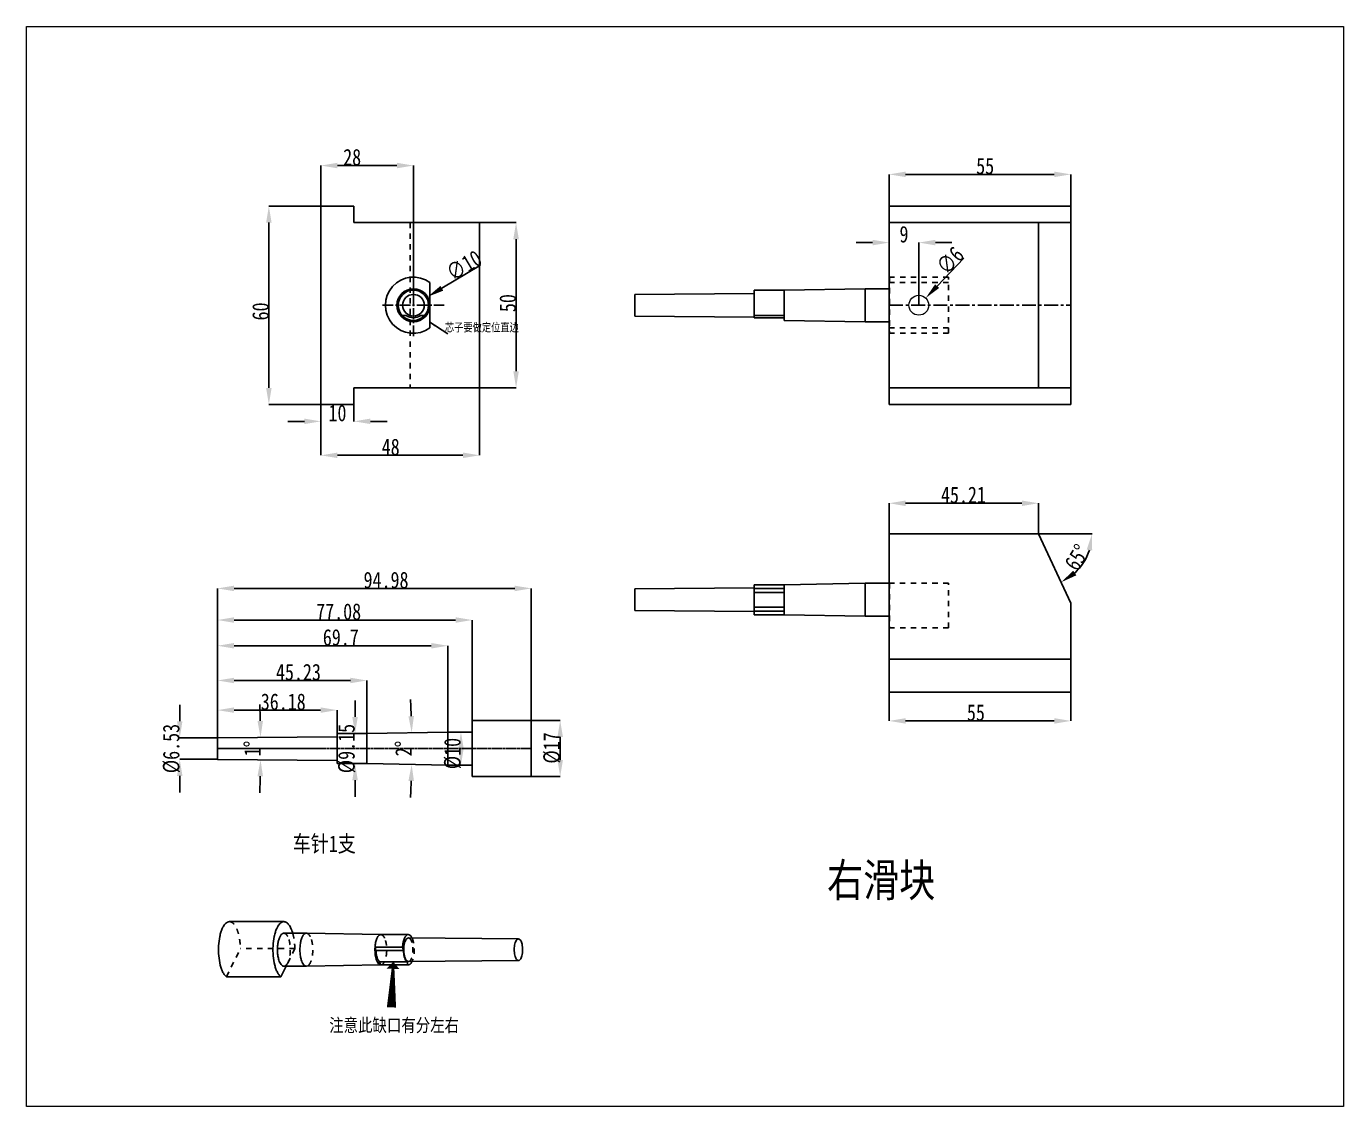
# Model space of a CAD drawing. Header units: millimetres. Extents: x 583 to 1942, y -5112 to 253.
# Drawn here: x 1007.7 to 1406.5, y -2519.5 to -2192.5 of the extents above; entities that cross this region are included whole.
import ezdxf

# ---------------------------------------------------------------- set-up
doc = ezdxf.new("R2010")
doc.units = ezdxf.units.MM
doc.header["$LTSCALE"] = 16.335
doc.header["$PDMODE"] = 3
doc.header["$PDSIZE"] = 0.3125
doc.linetypes.add('CENTER', pattern=[0.6, 0.375, -0.075, 0.075, -0.075])
doc.linetypes.add('HIDDEN', pattern=[0.2, 0.1, -0.1])
doc.layers.get('0').update_dxf_attribs({"linetype": 'CONTINUOUS'})
doc.layers.get('Defpoints').update_dxf_attribs({"linetype": 'CONTINUOUS'})
doc.layers.add('DEFAULT_2', color=8, linetype='HIDDEN')
doc.layers.add('dim', color=82, linetype='CONTINUOUS', lineweight=9)
doc.layers.add('epin', color=13, linetype='CONTINUOUS', lineweight=9)
doc.styles.get("Standard").update_dxf_attribs({"font": 'txt', "width": 0.8})
doc.dimstyles.new('副本 11', dxfattribs={"dimtxt": 2.5, "dimasz": 2.5, "dimexe": 1.25, "dimexo": 0.625, "dimtad": 1, "dimdsep": 46, "dimtxsty": 'Standard', "dimcen": 2.5, "dimadec": 0, "dimazin": 0, "dimtfac": 1, "dimtmove": 0, "dimatfit": 3, "dimfxl": 0, "dimarcsym": 0})

# ---------------------------------------------------------------- blocks, each defined once
blk = doc.blocks.new('*D332')
at = {"layer": 'Defpoints', "color": 0}
for p in [(1279.98, -2274.77), (1275.83, -2279.1)]:
    blk.add_point(p, dxfattribs=at)
at = {"layer": 'epin', "color": 4, "lineweight": -2}
blk.add_line((1291.51, -2262.73), (1283.44, -2271.16), dxfattribs=at)
at = {"layer": 'epin', "color": 4}
blk.add_solid([(1282.84, -2270.58), (1284.04, -2271.73), (1279.98, -2274.77)], dxfattribs=at)
at = {"layer": 'epin', "color": 6, "insert": (1287.39, -2263.41), "char_height": 5, "attachment_point": 5, "rotation": 46.2524}
blk.add_mtext('∅6', dxfattribs=at)
blk = doc.blocks.new('*D333')
at = {"layer": 'Defpoints', "color": 0}
for p in [(1268.91, -2257.97), (1268.91, -2262.62), (1277.91, -2276.94)]:
    blk.add_point(p, dxfattribs=at)
at = {"layer": 'epin', "color": 4, "lineweight": -2}
for p, q in [((1263.91, -2257.97), (1258.91, -2257.97)), ((1268.91, -2262.62), (1268.91, -2257.97)), ((1277.91, -2276.94), (1277.91, -2257.97)), ((1282.91, -2257.97), (1287.91, -2257.97))]:
    blk.add_line(p, q, dxfattribs=at)
at = {"layer": 'epin', "color": 4}
for points in [[(1263.91, -2257.13), (1263.91, -2258.8), (1268.91, -2257.97)], [(1282.91, -2257.13), (1282.91, -2258.8), (1277.91, -2257.97)]]:
    blk.add_solid(points, dxfattribs=at)
at = {"layer": 'epin', "color": 6, "insert": (1273.41, -2255.47), "char_height": 5, "attachment_point": 5}
blk.add_mtext('9', dxfattribs=at)
blk = doc.blocks.new('*D334')
at = {"layer": 'Defpoints', "color": 0}
for p in [(1323.91, -2237.33), (1323.91, -2246.94), (1268.91, -2251.94)]:
    blk.add_point(p, dxfattribs=at)
at = {"layer": 'epin', "color": 4, "lineweight": -2}
for p, q in [((1268.91, -2251.94), (1268.91, -2237.33)), ((1273.91, -2237.33), (1318.91, -2237.33)), ((1323.91, -2246.94), (1323.91, -2237.33))]:
    blk.add_line(p, q, dxfattribs=at)
at = {"layer": 'epin', "color": 4}
for points in [[(1273.91, -2236.49), (1273.91, -2238.16), (1268.91, -2237.33)], [(1318.91, -2236.49), (1318.91, -2238.16), (1323.91, -2237.33)]]:
    blk.add_solid(points, dxfattribs=at)
at = {"layer": 'epin', "color": 6, "insert": (1297.99, -2234.83), "char_height": 5, "attachment_point": 5}
blk.add_mtext('55', dxfattribs=at)
blk = doc.blocks.new('*D335')
at = {"layer": 'Defpoints', "color": 0}
for p in [(1144.91, -2251.94), (1144.91, -2301.94), (1155.98, -2301.94)]:
    blk.add_point(p, dxfattribs=at)
at = {"layer": 'epin', "color": 4, "lineweight": -2}
for p, q in [((1144.91, -2251.94), (1155.98, -2251.94)), ((1155.98, -2256.94), (1155.98, -2296.94)), ((1144.91, -2301.94), (1155.98, -2301.94))]:
    blk.add_line(p, q, dxfattribs=at)
at = {"layer": 'epin', "color": 4}
for points in [[(1155.15, -2256.94), (1156.82, -2256.94), (1155.98, -2251.94)], [(1155.15, -2296.94), (1156.82, -2296.94), (1155.98, -2301.94)]]:
    blk.add_solid(points, dxfattribs=at)
at = {"layer": 'epin', "color": 6, "insert": (1153.48, -2276.29), "char_height": 5, "attachment_point": 5, "rotation": 90}
blk.add_mtext('50', dxfattribs=at)
blk = doc.blocks.new('*D336')
at = {"layer": 'Defpoints', "color": 0}
for p in [(1096.91, -2246.94), (1081.15, -2306.94), (1096.91, -2306.94)]:
    blk.add_point(p, dxfattribs=at)
at = {"layer": 'epin', "color": 4, "lineweight": -2}
for p, q in [((1096.91, -2246.94), (1081.15, -2246.94)), ((1081.15, -2251.94), (1081.15, -2301.94)), ((1096.91, -2306.94), (1081.15, -2306.94))]:
    blk.add_line(p, q, dxfattribs=at)
at = {"layer": 'epin', "color": 4}
for points in [[(1080.31, -2251.94), (1081.98, -2251.94), (1081.15, -2246.94)], [(1080.31, -2301.94), (1081.98, -2301.94), (1081.15, -2306.94)]]:
    blk.add_solid(points, dxfattribs=at)
at = {"layer": 'epin', "color": 6, "insert": (1078.65, -2278.81), "char_height": 5, "attachment_point": 5, "rotation": 90}
blk.add_mtext('60', dxfattribs=at)
blk = doc.blocks.new('*D337')
at = {"layer": 'Defpoints', "color": 0}
for p in [(1096.91, -2234.66), (1096.91, -2258.9), (1124.91, -2276.94)]:
    blk.add_point(p, dxfattribs=at)
at = {"layer": 'epin', "color": 4, "lineweight": -2}
for p, q in [((1096.91, -2258.9), (1096.91, -2234.66)), ((1119.91, -2234.66), (1101.91, -2234.66)), ((1124.91, -2276.94), (1124.91, -2234.66))]:
    blk.add_line(p, q, dxfattribs=at)
at = {"layer": 'epin', "color": 4}
for points in [[(1101.91, -2233.82), (1101.91, -2235.49), (1096.91, -2234.66)], [(1119.91, -2233.82), (1119.91, -2235.49), (1124.91, -2234.66)]]:
    blk.add_solid(points, dxfattribs=at)
at = {"layer": 'epin', "color": 6, "insert": (1106.36, -2232.16), "char_height": 5, "attachment_point": 5}
blk.add_mtext('28', dxfattribs=at)
blk = doc.blocks.new('*D338')
at = {"layer": 'Defpoints', "color": 0}
for p in [(1096.91, -2305.23), (1106.91, -2306.94), (1106.91, -2312.08)]:
    blk.add_point(p, dxfattribs=at)
at = {"layer": 'epin', "color": 4, "lineweight": -2}
for p, q in [((1096.91, -2305.23), (1096.91, -2312.08)), ((1106.91, -2306.94), (1106.91, -2312.08)), ((1091.91, -2312.08), (1086.91, -2312.08)), ((1111.91, -2312.08), (1116.91, -2312.08))]:
    blk.add_line(p, q, dxfattribs=at)
at = {"layer": 'epin', "color": 4}
for points in [[(1091.91, -2311.25), (1091.91, -2312.91), (1096.91, -2312.08)], [(1111.91, -2311.25), (1111.91, -2312.91), (1106.91, -2312.08)]]:
    blk.add_solid(points, dxfattribs=at)
at = {"layer": 'epin', "color": 6, "insert": (1101.91, -2309.58), "char_height": 5, "attachment_point": 5}
blk.add_mtext('10', dxfattribs=at)
blk = doc.blocks.new('*D339')
at = {"layer": 'Defpoints', "color": 0}
for p in [(1144.91, -2297.59), (1096.91, -2302.73), (1144.91, -2322.36)]:
    blk.add_point(p, dxfattribs=at)
at = {"layer": 'epin', "color": 4, "lineweight": -2}
for p, q in [((1144.91, -2297.59), (1144.91, -2322.36)), ((1096.91, -2302.73), (1096.91, -2322.36)), ((1101.91, -2322.36), (1139.91, -2322.36))]:
    blk.add_line(p, q, dxfattribs=at)
at = {"layer": 'epin', "color": 4}
for points in [[(1101.91, -2321.53), (1101.91, -2323.19), (1096.91, -2322.36)], [(1139.91, -2321.53), (1139.91, -2323.19), (1144.91, -2322.36)]]:
    blk.add_solid(points, dxfattribs=at)
at = {"layer": 'epin', "color": 6, "insert": (1118.03, -2319.86), "char_height": 5, "attachment_point": 5}
blk.add_mtext('48', dxfattribs=at)
blk = doc.blocks.new('*D340')
at = {"layer": 'Defpoints', "color": 0}
for p in [(1129.21, -2274.38), (1120.62, -2279.5)]:
    blk.add_point(p, dxfattribs=at)
at = {"layer": 'epin', "color": 4, "lineweight": -2}
blk.add_line((1145.24, -2264.81), (1133.5, -2271.81), dxfattribs=at)
at = {"layer": 'epin', "color": 4}
blk.add_solid([(1133.07, -2271.1), (1133.93, -2272.53), (1129.21, -2274.38)], dxfattribs=at)
at = {"layer": 'epin', "color": 6, "insert": (1140.24, -2264.89), "char_height": 5, "attachment_point": 5, "rotation": 30.8077}
blk.add_mtext('∅10', dxfattribs=at)
blk = doc.blocks.new('*D341')
at = {"layer": 'Defpoints', "color": 0}
for p in [(1268.91, -2336.87), (1268.91, -2346.09), (1314.11, -2346.09)]:
    blk.add_point(p, dxfattribs=at)
at = {"layer": 'epin', "color": 4, "lineweight": -2}
for p, q in [((1268.91, -2346.09), (1268.91, -2336.87)), ((1309.11, -2336.87), (1273.91, -2336.87)), ((1314.11, -2346.09), (1314.11, -2336.87))]:
    blk.add_line(p, q, dxfattribs=at)
at = {"layer": 'epin', "color": 4}
for points in [[(1273.91, -2336.04), (1273.91, -2337.71), (1268.91, -2336.87)], [(1309.11, -2336.04), (1309.11, -2337.71), (1314.11, -2336.87)]]:
    blk.add_solid(points, dxfattribs=at)
at = {"layer": 'epin', "color": 6, "insert": (1291.41, -2334.37), "char_height": 5, "attachment_point": 5}
blk.add_mtext('45.21', dxfattribs=at)
blk = doc.blocks.new('*D342')
at = {"layer": 'Defpoints', "color": 0}
for p in [(1268.91, -2394.09), (1323.91, -2394.09), (1268.91, -2402.75)]:
    blk.add_point(p, dxfattribs=at)
at = {"layer": 'epin', "color": 4, "lineweight": -2}
for p, q in [((1268.91, -2394.09), (1268.91, -2402.75)), ((1323.91, -2394.09), (1323.91, -2402.75)), ((1318.91, -2402.75), (1273.91, -2402.75))]:
    blk.add_line(p, q, dxfattribs=at)
at = {"layer": 'epin', "color": 4}
for points in [[(1273.91, -2401.91), (1273.91, -2403.58), (1268.91, -2402.75)], [(1318.91, -2401.91), (1318.91, -2403.58), (1323.91, -2402.75)]]:
    blk.add_solid(points, dxfattribs=at)
at = {"layer": 'epin', "color": 6, "insert": (1295.18, -2400.25), "char_height": 5, "attachment_point": 5}
blk.add_mtext('55', dxfattribs=at)
blk = doc.blocks.new('*D343')
at = {"layer": 'Defpoints', "color": 0}
for p in [(1268.91, -2346.09), (1314.11, -2346.09), (1314.11, -2346.09), (1325.91, -2357.21), (1323.91, -2367.09)]:
    blk.add_point(p, dxfattribs=at)
at = {"layer": 'epin', "color": 4, "lineweight": -2}
blk.add_line((1314.11, -2346.09), (1330.33, -2346.09), dxfattribs=at)
blk.add_arc((1314.11, -2346.09), 16.21, 312.7415, 342.2585, dxfattribs=at)
at = {"layer": 'epin', "color": 4}
for points in [[(1328.73, -2350.9), (1330.38, -2351.15), (1330.33, -2346.09)], [(1325.58, -2358.68), (1324.65, -2357.3), (1320.97, -2360.78)]]:
    blk.add_solid(points, dxfattribs=at)
at = {"layer": 'epin', "color": 6, "insert": (1325.79, -2353.27), "char_height": 5, "attachment_point": 5, "rotation": 58.4128}
blk.add_mtext('65°', dxfattribs=at)
blk = doc.blocks.new('*D344')
at = {"layer": 'Defpoints', "color": 0}
for p in [(1065.61, -2407.84), (1054.17, -2414.37), (1065.55, -2414.37)]:
    blk.add_point(p, dxfattribs=at)
at = {"layer": 'epin', "color": 4, "lineweight": -2}
for p, q in [((1054.17, -2402.84), (1054.17, -2397.84)), ((1065.61, -2407.84), (1054.17, -2407.84)), ((1065.55, -2414.37), (1054.17, -2414.37)), ((1054.17, -2419.37), (1054.17, -2424.37))]:
    blk.add_line(p, q, dxfattribs=at)
at = {"layer": 'epin', "color": 4}
for points in [[(1053.34, -2402.84), (1055, -2402.84), (1054.17, -2407.84)], [(1053.34, -2419.37), (1055, -2419.37), (1054.17, -2414.37)]]:
    blk.add_solid(points, dxfattribs=at)
at = {"layer": 'epin', "color": 6, "insert": (1051.67, -2411.11), "char_height": 5, "attachment_point": 5, "rotation": 90}
blk.add_mtext('%%c6.53', dxfattribs=at)
blk = doc.blocks.new('*D345')
at = {"layer": 'Defpoints', "color": 0}
for p in [(1101.79, -2399.48), (1065.61, -2411.11), (1101.79, -2409.27)]:
    blk.add_point(p, dxfattribs=at)
at = {"layer": 'epin', "color": 4, "lineweight": -2}
for p, q in [((1065.61, -2411.11), (1065.61, -2399.48)), ((1070.61, -2399.48), (1096.79, -2399.48)), ((1101.79, -2409.27), (1101.79, -2399.48))]:
    blk.add_line(p, q, dxfattribs=at)
at = {"layer": 'epin', "color": 4}
for points in [[(1070.61, -2398.65), (1070.61, -2400.31), (1065.61, -2399.48)], [(1096.79, -2398.65), (1096.79, -2400.31), (1101.79, -2399.48)]]:
    blk.add_solid(points, dxfattribs=at)
at = {"layer": 'epin', "color": 6, "insert": (1085.5, -2396.98), "char_height": 5, "attachment_point": 5}
blk.add_mtext('36.18', dxfattribs=at)
blk = doc.blocks.new('*D346')
at = {"layer": 'Defpoints', "color": 0}
for p in [(1110.83, -2390.51), (1065.61, -2409.98), (1110.83, -2409.98)]:
    blk.add_point(p, dxfattribs=at)
at = {"layer": 'epin', "color": 4, "lineweight": -2}
for p, q in [((1065.61, -2409.98), (1065.61, -2390.51)), ((1070.61, -2390.51), (1105.83, -2390.51)), ((1110.83, -2409.98), (1110.83, -2390.51))]:
    blk.add_line(p, q, dxfattribs=at)
at = {"layer": 'epin', "color": 4}
for points in [[(1070.61, -2389.68), (1070.61, -2391.34), (1065.61, -2390.51)], [(1105.83, -2389.68), (1105.83, -2391.34), (1110.83, -2390.51)]]:
    blk.add_solid(points, dxfattribs=at)
at = {"layer": 'epin', "color": 6, "insert": (1090.1, -2388.01), "char_height": 5, "attachment_point": 5}
blk.add_mtext('45.23', dxfattribs=at)
blk = doc.blocks.new('*D347')
at = {"layer": 'Defpoints', "color": 0}
for p in [(1135.31, -2379.99), (1065.61, -2409.98), (1135.31, -2409.98)]:
    blk.add_point(p, dxfattribs=at)
at = {"layer": 'epin', "color": 4, "lineweight": -2}
for p, q in [((1065.61, -2409.98), (1065.61, -2379.99)), ((1070.61, -2379.99), (1130.31, -2379.99)), ((1135.31, -2409.98), (1135.31, -2379.99))]:
    blk.add_line(p, q, dxfattribs=at)
at = {"layer": 'epin', "color": 4}
for points in [[(1070.61, -2379.16), (1070.61, -2380.83), (1065.61, -2379.99)], [(1130.31, -2379.16), (1130.31, -2380.83), (1135.31, -2379.99)]]:
    blk.add_solid(points, dxfattribs=at)
at = {"layer": 'epin', "color": 6, "insert": (1102.93, -2377.49), "char_height": 5, "attachment_point": 5}
blk.add_mtext('69.7', dxfattribs=at)
blk = doc.blocks.new('*D348')
at = {"layer": 'Defpoints', "color": 0}
for p in [(1142.69, -2372.21), (1142.69, -2402.61), (1065.61, -2409.98)]:
    blk.add_point(p, dxfattribs=at)
at = {"layer": 'epin', "color": 4, "lineweight": -2}
for p, q in [((1065.61, -2409.98), (1065.61, -2372.21)), ((1070.61, -2372.21), (1137.69, -2372.21)), ((1142.69, -2402.61), (1142.69, -2372.21))]:
    blk.add_line(p, q, dxfattribs=at)
at = {"layer": 'epin', "color": 4}
for points in [[(1070.61, -2371.38), (1070.61, -2373.04), (1065.61, -2372.21)], [(1137.69, -2371.38), (1137.69, -2373.04), (1142.69, -2372.21)]]:
    blk.add_solid(points, dxfattribs=at)
at = {"layer": 'epin', "color": 6, "insert": (1102.28, -2369.71), "char_height": 5, "attachment_point": 5}
blk.add_mtext('77.08', dxfattribs=at)
blk = doc.blocks.new('*D349')
at = {"layer": 'Defpoints', "color": 0}
for p in [(1160.59, -2362.64), (1160.59, -2405), (1065.61, -2409.98)]:
    blk.add_point(p, dxfattribs=at)
at = {"layer": 'epin', "color": 4, "lineweight": -2}
for p, q in [((1065.61, -2409.98), (1065.61, -2362.64)), ((1070.61, -2362.64), (1155.59, -2362.64)), ((1160.59, -2405), (1160.59, -2362.64))]:
    blk.add_line(p, q, dxfattribs=at)
at = {"layer": 'epin', "color": 4}
for points in [[(1070.61, -2361.81), (1070.61, -2363.48), (1065.61, -2362.64)], [(1155.59, -2361.81), (1155.59, -2363.48), (1160.59, -2362.64)]]:
    blk.add_solid(points, dxfattribs=at)
at = {"layer": 'epin', "color": 6, "insert": (1116.62, -2360.14), "char_height": 5, "attachment_point": 5}
blk.add_mtext('94.98', dxfattribs=at)
blk = doc.blocks.new('*D350')
at = {"layer": 'Defpoints', "color": 0}
for p in [(1153.3, -2402.61), (1153.3, -2419.61), (1169.34, -2419.61)]:
    blk.add_point(p, dxfattribs=at)
at = {"layer": 'epin', "color": 4, "lineweight": -2}
for p, q in [((1153.3, -2402.61), (1169.34, -2402.61)), ((1169.34, -2407.61), (1169.34, -2414.61)), ((1153.3, -2419.61), (1169.34, -2419.61))]:
    blk.add_line(p, q, dxfattribs=at)
at = {"layer": 'epin', "color": 4}
for points in [[(1168.51, -2407.61), (1170.17, -2407.61), (1169.34, -2402.61)], [(1168.51, -2414.61), (1170.17, -2414.61), (1169.34, -2419.61)]]:
    blk.add_solid(points, dxfattribs=at)
at = {"layer": 'epin', "color": 6, "insert": (1166.84, -2410.93), "char_height": 5, "attachment_point": 5, "rotation": 90}
blk.add_mtext('%%c17', dxfattribs=at)
blk = doc.blocks.new('*D351')
at = {"layer": 'Defpoints', "color": 0}
for p in [(1138.95, -2406.11), (1138.95, -2416.11), (1139.29, -2416.11)]:
    blk.add_point(p, dxfattribs=at)
at = {"layer": 'epin', "color": 4, "lineweight": -2}
for p, q in [((1138.95, -2406.11), (1139.29, -2406.11)), ((1138.95, -2416.11), (1139.29, -2416.11))]:
    blk.add_line(p, q, dxfattribs=at)
at = {"layer": 'epin', "color": 4}
for points in [[(1138.46, -2411.11), (1140.13, -2411.11), (1139.29, -2406.11)], [(1138.46, -2411.11), (1140.13, -2411.11), (1139.29, -2416.11)]]:
    blk.add_solid(points, dxfattribs=at)
at = {"layer": 'epin', "color": 6, "insert": (1136.79, -2412.62), "char_height": 5, "attachment_point": 5, "rotation": 90}
blk.add_mtext('%%c10', dxfattribs=at)
blk = doc.blocks.new('*D352')
at = {"layer": 'Defpoints', "color": 0}
for p in [(1101.79, -2406.54), (1101.79, -2415.68), (1107.23, -2415.68)]:
    blk.add_point(p, dxfattribs=at)
at = {"layer": 'epin', "color": 4, "lineweight": -2}
for p, q in [((1107.23, -2401.54), (1107.23, -2396.54)), ((1101.79, -2406.54), (1107.23, -2406.54)), ((1101.79, -2415.68), (1107.23, -2415.68)), ((1107.23, -2420.68), (1107.23, -2425.68))]:
    blk.add_line(p, q, dxfattribs=at)
at = {"layer": 'epin', "color": 4}
for points in [[(1106.4, -2401.54), (1108.07, -2401.54), (1107.23, -2406.54)], [(1106.4, -2420.68), (1108.07, -2420.68), (1107.23, -2415.68)]]:
    blk.add_solid(points, dxfattribs=at)
at = {"layer": 'epin', "color": 6, "insert": (1104.73, -2411.11), "char_height": 5, "attachment_point": 5, "rotation": 90}
blk.add_mtext('%%c9.15', dxfattribs=at)
blk = doc.blocks.new('*D353')
at = {"layer": 'Defpoints', "color": 0}
for p in [(1110.83, -2406.54), (1135.31, -2406.11), (1110.83, -2415.68), (1124.4, -2412.71), (1135.31, -2416.11)]:
    blk.add_point(p, dxfattribs=at)
at = {"layer": 'epin', "color": 4, "lineweight": -2}
for start, end in [(2.0397, 3.0794), (356.9206, 357.9603)]:
    blk.add_arc((848.86, -2411.11), 275.55, start, end, dxfattribs=at)
at = {"layer": 'epin', "color": 4}
for points in [[(1125.07, -2401.28), (1123.4, -2401.32), (1124.37, -2406.3)], [(1123.4, -2420.89), (1125.07, -2420.94), (1124.37, -2415.92)]]:
    blk.add_solid(points, dxfattribs=at)
at = {"layer": 'epin', "color": 6, "insert": (1121.91, -2411.11), "char_height": 5, "attachment_point": 5, "rotation": 90}
blk.add_mtext('2°', dxfattribs=at)
blk = doc.blocks.new('*D354')
at = {"layer": 'Defpoints', "color": 0}
for p in [(1065.61, -2407.84), (1101.79, -2407.53), (1078.63, -2412.24), (1065.61, -2414.38), (1101.79, -2414.69)]:
    blk.add_point(p, dxfattribs=at)
at = {"layer": 'epin', "color": 4, "lineweight": -2}
for start, end in [(1.2397, 1.9794), (358.0206, 358.7603)]:
    blk.add_arc((691.33, -2411.11), 387.3, start, end, dxfattribs=at)
at = {"layer": 'epin', "color": 4}
for points in [[(1079.37, -2402.72), (1077.71, -2402.74), (1078.62, -2407.73)], [(1077.71, -2419.48), (1079.37, -2419.5), (1078.62, -2414.49)]]:
    blk.add_solid(points, dxfattribs=at)
at = {"layer": 'epin', "color": 6, "insert": (1076.13, -2411.11), "char_height": 5, "attachment_point": 5, "rotation": 90}
blk.add_mtext('1°', dxfattribs=at)

msp = doc.modelspace()

# ---------------------------------------------------------------- linework, layer by layer
at = {"color": 7, "linetype": 'Continuous'}
for p, q in [((1096.911, -2306.936), (1096.911, -2246.936)), ((1096.911, -2246.936), (1106.911, -2246.936)), ((1106.911, -2246.936), (1106.911, -2251.936)), ((1268.906, -2246.936), (1323.906, -2246.936)), ((1268.906, -2246.936), (1268.906, -2306.936)), ((1323.906, -2246.936), (1323.906, -2306.936)), ((1106.911, -2251.936), (1144.911, -2251.936)), ((1144.911, -2251.936), (1144.911, -2301.936)), ((1268.906, -2251.936), (1323.906, -2251.936)), ((1314.114, -2251.936), (1314.114, -2301.936)), ((1129.911, -2283.81), (1129.911, -2270.062)), ((1228.102, -2272.363), (1237.147, -2272.363)), ((1228.102, -2272.363), (1228.102, -2280.705)), ((1237.147, -2272.363), (1261.624, -2271.936)), ((1237.147, -2272.363), (1237.147, -2281.509)), ((1268.906, -2271.936), (1261.624, -2271.936)), ((1261.624, -2271.936), (1261.624, -2281.936)), ((1228.1, -2273.354), (1191.922, -2273.67)), ((1191.922, -2273.67), (1191.922, -2280.202)), ((1122.719, -2280.001), (1121.518, -2280.001)), ((1128.305, -2280.001), (1127.104, -2280.001)), ((1228.1, -2280.518), (1191.922, -2280.202)), ((1237.147, -2280.001), (1228.102, -2280.001)), ((1228.102, -2280.705), (1237.147, -2280.705)), ((1237.147, -2281.509), (1261.624, -2281.936)), ((1268.906, -2281.936), (1261.624, -2281.936)), ((1106.911, -2301.936), (1106.911, -2306.936)), ((1144.911, -2301.936), (1106.911, -2301.936)), ((1268.906, -2301.936), (1323.906, -2301.936)), ((1106.911, -2306.936), (1096.911, -2306.936)), ((1268.906, -2306.936), (1323.906, -2306.936)), ((1268.906, -2346.085), (1314.114, -2346.085)), ((1268.906, -2346.085), (1268.906, -2394.085)), ((1323.906, -2367.085), (1314.114, -2346.085)), ((1228.1, -2362.503), (1191.922, -2362.819)), ((1191.922, -2362.819), (1191.922, -2369.352)), ((1191.922, -2362.82), (1191.922, -2369.351)), ((1228.102, -2361.513), (1237.147, -2361.513)), ((1228.102, -2361.513), (1228.102, -2370.658)), ((1237.147, -2362.692), (1228.102, -2362.692)), ((1228.102, -2363.893), (1237.147, -2363.893)), ((1237.147, -2361.513), (1261.624, -2361.085)), ((1237.147, -2361.513), (1237.147, -2370.658)), ((1261.624, -2361.085), (1268.906, -2361.085)), ((1261.624, -2361.085), (1261.624, -2371.085)), ((1237.147, -2368.278), (1228.102, -2368.278)), ((1323.906, -2367.085), (1323.906, -2394.085)), ((1228.1, -2369.667), (1191.922, -2369.352)), ((1228.102, -2369.479), (1237.147, -2369.479)), ((1228.102, -2370.658), (1237.147, -2370.658)), ((1237.147, -2370.658), (1261.624, -2371.085)), ((1261.624, -2371.085), (1268.906, -2371.085)), ((1268.906, -2384.085), (1323.906, -2384.085)), ((1268.906, -2394.085), (1323.906, -2394.085)), ((1160.594, -2402.609), (1142.694, -2402.609)), ((1142.694, -2402.609), (1142.694, -2419.609)), ((1160.594, -2419.609), (1160.594, -2402.609)), ((1101.788, -2407.527), (1065.609, -2407.843)), ((1065.609, -2407.843), (1065.609, -2414.375)), ((1101.789, -2406.536), (1110.834, -2406.536)), ((1101.789, -2406.537), (1101.789, -2415.682)), ((1110.834, -2406.536), (1135.312, -2406.109)), ((1110.834, -2406.536), (1110.834, -2415.682)), ((1142.594, -2406.109), (1135.312, -2406.109)), ((1135.312, -2406.109), (1135.312, -2416.109)), ((1142.694, -2406.109), (1142.594, -2406.109)), ((1101.788, -2414.691), (1065.609, -2414.375)), ((1101.789, -2415.682), (1110.834, -2415.682)), ((1110.834, -2415.682), (1135.312, -2416.109)), ((1142.594, -2416.109), (1135.312, -2416.109)), ((1142.694, -2416.109), (1142.594, -2416.109)), ((1160.594, -2419.609), (1142.694, -2419.609)), ((1085.698, -2463.505), (1069.211, -2463.505)), ((1092.498, -2467.005), (1085.698, -2467.005)), ((1092.498, -2467.005), (1092.512, -2467.006)), ((1115.043, -2467.433), (1092.512, -2467.006)), ((1123.374, -2467.433), (1115.056, -2467.433)), ((1113.287, -2471.253), (1113.577, -2472.193)), ((1121.618, -2471.253), (1113.287, -2471.253)), ((1113.577, -2472.193), (1121.908, -2472.193)), ((1121.908, -2472.193), (1121.618, -2471.253)), ((1156.703, -2468.739), (1123.379, -2468.424)), ((1114.639, -2475.628), (1114.929, -2476.569)), ((1122.97, -2475.628), (1114.639, -2475.628)), ((1123.26, -2476.569), (1122.97, -2475.628)), ((1156.703, -2475.272), (1123.379, -2475.587)), ((1068.325, -2480.195), (1084.812, -2480.195)), ((1086.377, -2477.005), (1084.812, -2480.195)), ((1092.498, -2477.005), (1085.698, -2477.005)), ((1092.512, -2477.005), (1092.498, -2477.005)), ((1114.93, -2476.581), (1092.512, -2477.005)), ((1114.929, -2476.569), (1123.26, -2476.569)), ((1123.374, -2476.578), (1123.26, -2476.569))]:
    msp.add_line(p, q, dxfattribs=at)
at = {"color": 1, "linetype": 'CENTER', "ltscale": 0.528681}
for p, q in [((1124.911, -2286.286), (1124.911, -2267.586)), ((1115.561, -2276.936), (1134.261, -2276.936))]:
    msp.add_line(p, q, dxfattribs=at)
at = {"color": 1, "linetype": 'CENTER', "ltscale": 0.684175}
msp.add_line((1268.906, -2276.936), (1323.906, -2276.936), dxfattribs=at)
at = {"color": 1, "linetype": 'CENTER', "ltscale": 0.090589}
msp.add_line((1160.594, -2411.109), (1065.609, -2411.109), dxfattribs=at)
at = {"color": 7, "linetype": 'Continuous'}
for radius in [5, 4.573, 3.266]:
    msp.add_circle((1124.911, -2276.936), radius, dxfattribs=at)
for centre, radius, start, end in [((1124.911, -2276.936), 8.5, 53.96812, 306.03188), ((1124.911, -2276.936), 3.769, 234.4229, 305.5771), ((1115.043, -2468.141), 0.708, 90.02263, 102.86751), ((1092.498, -2476.239), 0.767, 260.89474, 269.98177)]:
    msp.add_arc(centre, radius, start, end, dxfattribs=at)
for points, knots in [([(1068.325, -2480.195), (1068.115, -2480.045), (1067.711, -2479.633), (1067.213, -2478.837), (1066.777, -2477.831), (1066.276, -2476.177), (1065.91, -2473.825), (1065.863, -2470.895), (1066.15, -2468.485), (1066.591, -2466.74), (1066.991, -2465.641), (1067.461, -2464.739), (1067.989, -2464.058), (1068.571, -2463.616), (1069.009, -2463.505), (1069.211, -2463.505)], [0, 0, 0, 0, 0.0418121, 0.092356, 0.1517984, 0.219331, 0.372437, 0.536475, 0.6938222, 0.7648185, 0.8283607, 0.883305, 0.9292789, 0.9671927, 1, 1, 1, 1]), ([(1084.812, -2480.195), (1084.602, -2480.045), (1084.198, -2479.633), (1083.7, -2478.837), (1083.264, -2477.831), (1082.763, -2476.177), (1082.397, -2473.825), (1082.35, -2470.895), (1082.637, -2468.485), (1083.078, -2466.74), (1083.478, -2465.641), (1083.948, -2464.739), (1084.476, -2464.058), (1085.058, -2463.616), (1085.496, -2463.505), (1085.698, -2463.505)], [0, 0, 0, 0, 0.0418121, 0.092356, 0.1517984, 0.219331, 0.372437, 0.536475, 0.6938222, 0.7648185, 0.8283607, 0.883305, 0.9292789, 0.9671927, 1, 1, 1, 1]), ([(1085.698, -2463.505), (1085.829, -2463.505), (1086.102, -2463.548), (1086.494, -2463.734), (1086.868, -2464.033), (1087.372, -2464.611), (1087.92, -2465.604), (1088.232, -2466.5), (1088.373, -2466.999)], [0, 0, 0, 0, 0.0843235, 0.1747528, 0.2760121, 0.3910094, 0.6661157, 1, 1, 1, 1]), ([(1084.173, -2475.114), (1084.052, -2474.72), (1083.866, -2473.872), (1083.738, -2472.545), (1083.753, -2471.178), (1083.91, -2469.872), (1084.197, -2468.728), (1084.543, -2467.925), (1084.882, -2467.448), (1085.139, -2467.199), (1085.412, -2467.043), (1085.606, -2467.005), (1085.698, -2467.005)], [0, 0, 0, 0, 0.1394317, 0.2928525, 0.4503905, 0.6016402, 0.7369617, 0.8488575, 0.8949044, 0.93452, 0.9688203, 1, 1, 1, 1]), ([(1090.973, -2475.114), (1090.851, -2474.72), (1090.665, -2473.872), (1090.538, -2472.545), (1090.553, -2471.178), (1090.71, -2469.872), (1090.996, -2468.728), (1091.343, -2467.925), (1091.682, -2467.448), (1091.938, -2467.199), (1092.211, -2467.042), (1092.406, -2467.006), (1092.498, -2467.006)], [0, 0, 0, 0, 0.1394308, 0.2928533, 0.4503899, 0.6016387, 0.7369613, 0.8488592, 0.8949033, 0.9345191, 0.968821, 1, 1, 1, 1]), ([(1113.287, -2471.253), (1113.317, -2470.777), (1113.431, -2469.892), (1113.719, -2468.864), (1114.041, -2468.202), (1114.348, -2467.753), (1114.665, -2467.501), (1114.885, -2467.451)], [0, 0, 0, 0, 0.3321255, 0.6194518, 0.7396624, 0.8424933, 1, 1, 1, 1]), ([(1121.618, -2471.253), (1121.65, -2470.747), (1121.743, -2470.018), (1121.988, -2469.101), (1122.308, -2468.235), (1122.847, -2467.433), (1123.374, -2467.433)], [0, 0, 0, 0, 0.345937, 0.5014198, 0.6404526, 1, 1, 1, 1]), ([(1123.374, -2467.433), (1123.475, -2467.433), (1123.692, -2467.483), (1123.985, -2467.688), (1124.254, -2468.006), (1124.403, -2468.267), (1124.475, -2468.413)], [0, 0, 0, 0, 0.195806, 0.4184183, 0.6844178, 1, 1, 1, 1]), ([(1113.648, -2474.848), (1113.478, -2474.297), (1113.265, -2473.097), (1113.246, -2471.884), (1113.287, -2471.253)], [0, 0, 0, 0, 0.4771754, 1, 1, 1, 1]), ([(1113.577, -2472.193), (1113.585, -2472.575), (1113.641, -2473.302), (1113.851, -2474.298), (1114.16, -2475.087), (1114.467, -2475.502), (1114.639, -2475.628)], [0, 0, 0, 0, 0.3110065, 0.5930854, 0.8260423, 1, 1, 1, 1]), ([(1122.97, -2475.628), (1122.798, -2475.502), (1122.491, -2475.087), (1122.182, -2474.298), (1121.972, -2473.302), (1121.916, -2472.575), (1121.908, -2472.193)], [0, 0, 0, 0, 0.1739582, 0.4069153, 0.6889943, 1, 1, 1, 1]), ([(1123.379, -2468.424), (1123.242, -2468.422), (1123.021, -2468.514), (1122.794, -2468.736), (1122.549, -2469.077), (1122.3, -2469.651), (1122.094, -2470.471), (1121.981, -2471.408), (1121.969, -2472.389), (1122.061, -2473.341), (1122.194, -2473.95), (1122.281, -2474.232)], [0, 0, 0, 0, 0.064584, 0.1041366, 0.1501201, 0.2619699, 0.3973746, 0.5488132, 0.7066146, 0.8603176, 1, 1, 1, 1]), ([(1155.702, -2474.036), (1155.622, -2473.778), (1155.5, -2473.223), (1155.417, -2472.355), (1155.428, -2471.46), (1155.531, -2470.607), (1155.719, -2469.859), (1155.945, -2469.335), (1156.169, -2469.024), (1156.376, -2468.822), (1156.578, -2468.738), (1156.703, -2468.739)], [0, 0, 0, 0, 0.1396828, 0.2933865, 0.4511878, 0.6026264, 0.7380306, 0.8498803, 0.8958636, 0.935416, 1, 1, 1, 1]), ([(1156.703, -2468.739), (1156.801, -2468.74), (1157.02, -2468.814), (1157.288, -2469.082), (1157.521, -2469.48), (1157.64, -2469.798), (1157.694, -2469.975)], [0, 0, 0, 0, 0.1764773, 0.3932352, 0.6676651, 1, 1, 1, 1]), ([(1157.694, -2469.975), (1157.774, -2470.232), (1157.895, -2470.785), (1157.978, -2471.65), (1157.969, -2472.542), (1157.867, -2473.394), (1157.681, -2474.141), (1157.456, -2474.666), (1157.234, -2474.979), (1157.028, -2475.183), (1156.827, -2475.271), (1156.703, -2475.272)], [0, 0, 0, 0, 0.1394165, 0.2928154, 0.4503595, 0.6016733, 0.7371476, 0.8492795, 0.8954596, 0.9352132, 1, 1, 1, 1]), ([(1085.698, -2477.005), (1085.548, -2477.005), (1085.211, -2476.894), (1084.798, -2476.484), (1084.439, -2475.874), (1084.257, -2475.385), (1084.173, -2475.114)], [0, 0, 0, 0, 0.1763793, 0.3929038, 0.6673072, 1, 1, 1, 1]), ([(1092.377, -2476.996), (1092.061, -2476.945), (1091.61, -2476.53), (1091.225, -2475.831), (1091.051, -2475.368), (1090.973, -2475.114)], [0, 0, 0, 0, 0.3949565, 0.6709479, 1, 1, 1, 1]), ([(1114.929, -2476.569), (1114.641, -2476.522), (1114.23, -2476.142), (1113.878, -2475.503), (1113.72, -2475.08), (1113.648, -2474.848)], [0, 0, 0, 0, 0.395156, 0.6712605, 1, 1, 1, 1]), ([(1122.281, -2474.232), (1122.342, -2474.427), (1122.473, -2474.778), (1122.731, -2475.217), (1123.028, -2475.511), (1123.271, -2475.588), (1123.379, -2475.587)], [0, 0, 0, 0, 0.3330135, 0.6074429, 0.8237086, 1, 1, 1, 1]), ([(1124.476, -2475.597), (1124.404, -2475.742), (1124.255, -2476.004), (1123.986, -2476.323), (1123.692, -2476.528), (1123.475, -2476.578), (1123.374, -2476.578)], [0, 0, 0, 0, 0.3156092, 0.5816092, 0.8042029, 1, 1, 1, 1]), ([(1156.703, -2475.272), (1156.604, -2475.273), (1156.383, -2475.202), (1156.112, -2474.934), (1155.876, -2474.534), (1155.757, -2474.214), (1155.702, -2474.036)], [0, 0, 0, 0, 0.1762913, 0.3925561, 0.6669866, 1, 1, 1, 1])]:
    msp.add_open_spline(points, degree=3, knots=knots, dxfattribs=at)
at = {"layer": 'DEFAULT_2', "color": 8, "linetype": 'HIDDEN'}
for p, q in [((1123.911, -2251.936), (1123.911, -2301.936)), ((1286.906, -2268.436), (1268.906, -2268.436)), ((1269.006, -2268.436), (1269.006, -2285.436)), ((1286.906, -2285.436), (1286.906, -2268.436)), ((1268.906, -2270.062), (1286.906, -2270.062)), ((1269.006, -2271.936), (1268.906, -2271.936)), ((1269.006, -2281.936), (1268.906, -2281.936)), ((1268.906, -2283.81), (1286.906, -2283.81)), ((1286.906, -2285.436), (1268.906, -2285.436)), ((1268.906, -2361.085), (1286.906, -2361.085)), ((1269.006, -2361.085), (1269.006, -2374.585)), ((1286.906, -2374.585), (1286.906, -2361.085)), ((1268.906, -2371.085), (1269.006, -2371.085)), ((1286.906, -2374.585), (1268.906, -2374.585)), ((1115.043, -2467.433), (1115.056, -2467.433)), ((1115.056, -2467.433), (1115.043, -2467.433)), ((1068.325, -2480.195), (1072.519, -2471.649)), ((1089.006, -2471.649), (1072.519, -2471.649)), ((1089.006, -2471.649), (1086.377, -2477.005)), ((1115.043, -2476.578), (1114.929, -2476.569)), ((1115.056, -2476.578), (1114.93, -2476.581)), ((1115.056, -2476.578), (1115.043, -2476.578)), ((1123.374, -2476.578), (1123.26, -2476.569))]:
    msp.add_line(p, q, dxfattribs=at)
for points, knots in [([(1069.211, -2463.505), (1069.427, -2463.505), (1069.9, -2463.634), (1070.514, -2464.136), (1071.066, -2464.903), (1071.549, -2465.915), (1071.95, -2467.141), (1072.369, -2469.062), (1072.501, -2470.598), (1072.519, -2471.649)], [0, 0, 0, 0, 0.0692097, 0.1504275, 0.25017, 0.370014, 0.5085838, 0.6627495, 1, 1, 1, 1]), ([(1085.698, -2467.005), (1085.849, -2467.005), (1086.186, -2467.117), (1086.598, -2467.527), (1086.957, -2468.137), (1087.14, -2468.626), (1087.224, -2468.897)], [0, 0, 0, 0, 0.176376, 0.3929051, 0.6673054, 1, 1, 1, 1]), ([(1088.373, -2466.999), (1088.578, -2467.721), (1088.88, -2469.265), (1088.992, -2470.832), (1089.006, -2471.649)], [0, 0, 0, 0, 0.4785446, 1, 1, 1, 1]), ([(1092.512, -2467.006), (1092.662, -2467.008), (1092.996, -2467.124), (1093.403, -2467.535), (1093.759, -2468.143), (1093.94, -2468.628), (1094.023, -2468.897)], [0, 0, 0, 0, 0.1765737, 0.3935998, 0.6679773, 1, 1, 1, 1]), ([(1115.056, -2467.433), (1115.193, -2467.436), (1115.498, -2467.541), (1115.871, -2467.917), (1116.196, -2468.473), (1116.362, -2468.917), (1116.438, -2469.163)], [0, 0, 0, 0, 0.1765638, 0.3935204, 0.6682614, 1, 1, 1, 1]), ([(1087.224, -2468.897), (1087.398, -2469.461), (1087.624, -2470.687), (1087.681, -2472.555), (1087.471, -2474.342), (1087.139, -2475.453), (1086.909, -2475.922)], [0, 0, 0, 0, 0.2474047, 0.5193384, 0.7809926, 1, 1, 1, 1]), ([(1094.023, -2468.897), (1094.144, -2469.29), (1094.33, -2470.135), (1094.458, -2471.457), (1094.444, -2472.82), (1094.289, -2474.123), (1094.005, -2475.267), (1093.661, -2476.07), (1093.324, -2476.551), (1093.07, -2476.802), (1092.799, -2476.963), (1092.604, -2477.004), (1092.512, -2477.005)], [0, 0, 0, 0, 0.1391672, 0.2922875, 0.4495694, 0.6006951, 0.7360888, 0.8482691, 0.8945104, 0.9343283, 0.968785, 1, 1, 1, 1]), ([(1116.438, -2469.163), (1116.549, -2469.521), (1116.718, -2470.294), (1116.835, -2471.503), (1116.822, -2472.75), (1116.681, -2473.941), (1116.421, -2474.987), (1116.107, -2475.723), (1115.799, -2476.162), (1115.566, -2476.392), (1115.318, -2476.539), (1115.14, -2476.576), (1115.056, -2476.578)], [0, 0, 0, 0, 0.1391178, 0.292286, 0.4495245, 0.6006461, 0.7360348, 0.8482216, 0.8944532, 0.9342897, 0.9687766, 1, 1, 1, 1]), ([(1124.467, -2469.779), (1124.407, -2469.585), (1124.277, -2469.236), (1124.021, -2468.8), (1123.727, -2468.506), (1123.487, -2468.425), (1123.379, -2468.424)], [0, 0, 0, 0, 0.3323349, 0.6067638, 0.8235226, 1, 1, 1, 1]), ([(1123.379, -2475.587), (1123.516, -2475.586), (1123.736, -2475.49), (1123.962, -2475.266), (1124.205, -2474.923), (1124.452, -2474.348), (1124.656, -2473.528), (1124.768, -2472.594), (1124.778, -2471.616), (1124.687, -2470.667), (1124.554, -2470.06), (1124.467, -2469.779)], [0, 0, 0, 0, 0.0647869, 0.1045406, 0.1507209, 0.2628529, 0.3983278, 0.5496415, 0.7071857, 0.8605839, 1, 1, 1, 1]), ([(1124.475, -2468.413), (1124.591, -2468.645), (1124.79, -2469.17), (1125.076, -2470.365), (1125.209, -2472.004), (1125.076, -2473.643), (1124.79, -2474.839), (1124.591, -2475.364), (1124.476, -2475.597)], [0, 0, 0, 0, 0.1058282, 0.2276481, 0.4999331, 0.7722544, 0.8941166, 1, 1, 1, 1]), ([(1086.909, -2475.922), (1086.83, -2476.083), (1086.666, -2476.371), (1086.37, -2476.723), (1086.048, -2476.95), (1085.809, -2477.005), (1085.698, -2477.005)], [0, 0, 0, 0, 0.3158631, 0.5821154, 0.8045511, 1, 1, 1, 1])]:
    msp.add_open_spline(points, degree=3, knots=knots, dxfattribs=at)
at = {"layer": 'epin', "color": 0}
msp.add_lwpolyline([(1007.733, -2192.526), (1406.506, -2192.526), (1406.506, -2519.495), (1007.733, -2519.495)], close=True, dxfattribs=at)
msp.add_lwpolyline([(1118.804, -2475.628, 0, 3.872, 0), (1118.726, -2477.778, 0.86, 2.796, -0.0018603), (1118.259, -2489.448, 2.796, 2.796, -0.0018603)], format="xyseb", dxfattribs=at)
msp.add_circle((1277.906, -2276.936), 3, dxfattribs=at)

# ---------------------------------------------------------------- texts
at = {"layer": 'dim', "color": 6, "insert": (1156.822, -2285.186), "char_height": 2.5, "attachment_point": 9}
msp.add_mtext('{\\fSimSun|b0|i0|c134|p2;芯子要做定位直边}', dxfattribs=at)
at = {"layer": 'epin', "color": 0, "attachment_point": 1}
for s, insert, char_height, width in [('{\\fSimSun|b0|i0|c134|p2;车针1支}', (1088.378, -2437.406), 5, 66.93377), ('{\\fSimSun|b0|i0|c134|p2;右滑块}', (1250.143, -2445.906), 10, 66.93377), ('{\\fSimSun|b0|i0|c134|p2;注意此缺口有分左右}', (1099.426, -2492.836), 4, 47.26303)]:
    msp.add_mtext(s, dxfattribs=dict(at, insert=insert, char_height=char_height, width=width))

# ---------------------------------------------------------------- dimensions: what is measured, and where the dimension line sits
at = {"layer": 'epin', "color": 0}
for base, p1, p2, picture, middle in [((1096.911, -2234.658), (1124.911, -2276.936), (1096.911, -2258.9), '*D337', (1106.356, -2234.658)), ((1323.906, -2237.327), (1268.906, -2251.936), (1323.906, -2246.936), '*D334', (1297.991, -2237.327)), ((1268.906, -2257.968), (1277.906, -2276.936), (1268.906, -2262.618), '*D333', (1273.406, -2257.968)), ((1144.911, -2322.36), (1096.911, -2302.733), (1144.911, -2297.593), '*D339', (1118.033, -2322.36)), ((1106.911, -2312.079), (1096.911, -2305.225), (1106.911, -2306.936), '*D338', (1101.911, -2312.079)), ((1268.906, -2336.873), (1314.114, -2346.085), (1268.906, -2346.085), '*D341', (1291.406, -2336.873)), ((1160.594, -2362.6436), (1065.6095, -2409.9814), (1160.594, -2405.0017), '*D349', (1116.6228, -2362.6436)), ((1142.694, -2372.21), (1065.6095, -2409.9814), (1142.694, -2402.6094), '*D348', (1102.2761, -2372.21)), ((1135.312, -2379.993), (1065.609, -2409.981), (1135.312, -2409.981), '*D347', (1102.93, -2379.993)), ((1110.834463164, -2390.509882944), (1065.609463164, -2409.981440347), (1110.834463164, -2409.981440347), '*D346', (1090.096749184, -2390.509882944)), ((1101.789, -2399.481), (1065.609, -2411.109), (1101.789, -2409.268), '*D345', (1085.504, -2399.481)), ((1268.906, -2402.745), (1323.906, -2394.085), (1268.906, -2394.085), '*D342', (1295.179, -2402.745))]:
    dim = msp.add_linear_dim(base=base, p1=p1, p2=p2, dimstyle='副本 11', override={"dimtxt": 5, "dimasz": 5, "dimexe": 0, "dimexo": 0, "dimgap": 0, "dimcen": 0, "dimclrd": 4, "dimclre": 4, "dimclrt": 6, "dimtofl": 0}, dxfattribs=at)
    dim.commit()
    dim.dimension.update_dxf_attribs({"geometry": picture, "text_midpoint": middle, "dimtype": 160})
for base, p1, p2, picture, middle in [((1081.146, -2306.936), (1096.911, -2246.936), (1096.911, -2306.936), '*D336', (1081.146, -2278.807)), ((1155.982, -2301.936), (1144.911, -2251.936), (1144.911, -2301.936), '*D335', (1155.982, -2276.294))]:
    dim = msp.add_linear_dim(base=base, p1=p1, p2=p2, angle=90, dimstyle='副本 11', override={"dimtxt": 5, "dimasz": 5, "dimexe": 0, "dimexo": 0, "dimgap": 0, "dimcen": 0, "dimclrd": 4, "dimclre": 4, "dimclrt": 6, "dimtofl": 0}, dxfattribs=at)
    dim.commit()
    dim.dimension.update_dxf_attribs({"geometry": picture, "text_midpoint": middle, "dimtype": 160})
for p1, p2, picture, middle in [((1120.617, -2279.497), (1129.206, -2274.375), '*D340', (1140.236, -2264.887)), ((1275.832, -2279.103), (1279.981, -2274.769), '*D332', (1287.394, -2263.408))]:
    dim = msp.add_diameter_dim_2p(p1=p1, p2=p2, dimstyle='副本 11', override={"dimtxt": 5, "dimasz": 5, "dimexe": 0, "dimexo": 0, "dimgap": 0, "dimcen": 0, "dimclrd": 4, "dimclre": 4, "dimclrt": 6, "dimtofl": 0}, dxfattribs=at)
    dim.commit()
    dim.dimension.update_dxf_attribs({"geometry": picture, "text_midpoint": middle})
for base, line1, line2, picture, middle in [((1325.906, -2357.211), ((1268.906, -2346.085), (1314.114, -2346.085)), ((1323.906, -2367.085), (1314.114, -2346.085)), '*D343', (1327.924, -2354.577)), ((1124.405, -2412.712), ((1110.834, -2415.682), (1135.312, -2416.109)), ((1110.834, -2406.536), (1135.312, -2406.109)), '*D353', (1124.409, -2411.109)), ((1078.63, -2412.236), ((1101.788, -2414.691), (1065.609, -2414.375)), ((1101.788, -2407.527), (1065.609, -2407.843)), '*D354', (1078.632, -2411.109))]:
    dim = msp.add_angular_dim_2l(base=base, line1=line1, line2=line2, dimstyle='副本 11', override={"dimtxt": 5, "dimasz": 5, "dimexe": 0, "dimexo": 0, "dimgap": 0, "dimcen": 0, "dimclrd": 4, "dimclre": 4, "dimclrt": 6, "dimtofl": 0}, dxfattribs=at)
    dim.commit()
    dim.dimension.update_dxf_attribs({"geometry": picture, "text_midpoint": middle, "dimtype": 162})
for base, p1, p2, picture, middle in [((1107.233, -2415.682), (1101.789, -2406.536), (1101.789, -2415.682), '*D352', (1107.233, -2411.109)), ((1054.17, -2414.375), (1065.609, -2407.843), (1065.552, -2414.375), '*D344', (1054.17, -2411.109)), ((1169.339, -2419.609), (1153.298, -2402.609), (1153.298, -2419.609), '*D350', (1169.339, -2410.926)), ((1139.292, -2416.109), (1138.953, -2406.109), (1138.953, -2416.109), '*D351', (1139.292, -2412.623))]:
    dim = msp.add_linear_dim(base=base, p1=p1, p2=p2, angle=90, text='%%c<>', dimstyle='副本 11', override={"dimtxt": 5, "dimasz": 5, "dimexe": 0, "dimexo": 0, "dimgap": 0, "dimcen": 0, "dimclrd": 4, "dimclre": 4, "dimclrt": 6, "dimtofl": 0}, dxfattribs=at)
    dim.commit()
    dim.dimension.update_dxf_attribs({"geometry": picture, "text_midpoint": middle, "dimtype": 160})

# ---------------------------------------------------------------- leaders
at = {"layer": 'dim', "color": 0}
msp.add_leader([(1129.911, -2282.093), (1135.278, -2285.616)], dimstyle='副本 11', override={"dimasz": 2, "dimexe": 0, "dimexo": 0, "dimgap": 0, "dimcen": 0, "dimclrd": 4, "dimclre": 4, "dimclrt": 6, "dimtofl": 0}, dxfattribs=at)

doc.saveas('drawing.dxf')
